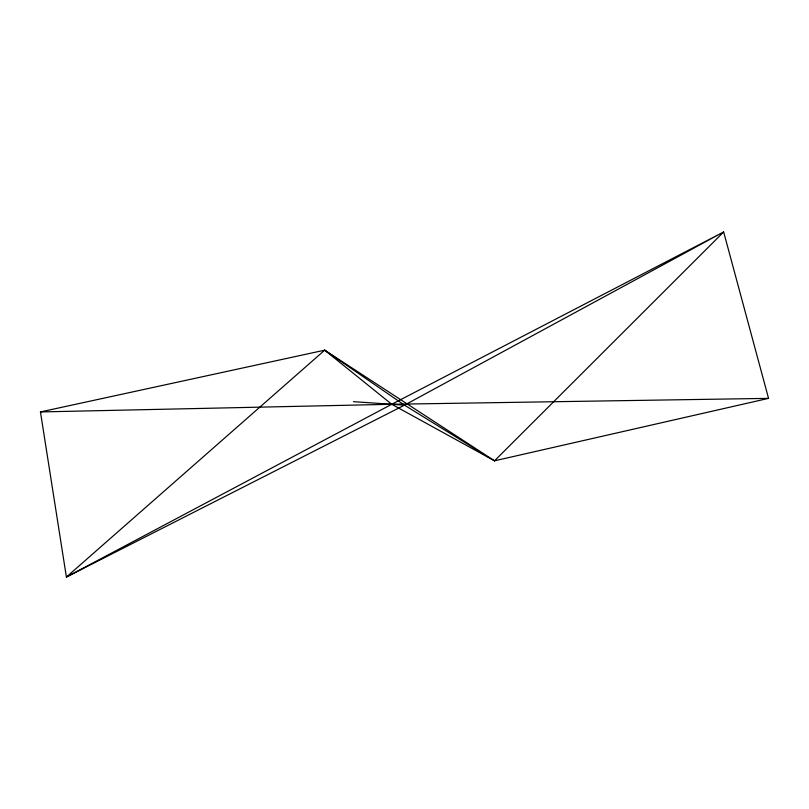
<?xml version="1.0" encoding="UTF-8"?>
<svg xmlns="http://www.w3.org/2000/svg" width="809" height="809" viewBox="0 0 809 809"><rect width="100%" height="100%" fill="white"/><g stroke="black" fill="none" stroke-linecap="round" stroke-linejoin="round"><path stroke-width="1.21" d="M494.521 460.817L723.661 231.95L768.55 398.362L494.521 460.817L391.738 404.278L324.682 350.176L40.45 411.933L66.399 577.05L404.5 405.147L723.661 231.95L391.738 404.278L66.399 577.05L324.682 350.176L494.521 460.817L404.5 405.147L324.682 350.176M40.45 411.933L391.738 404.278L768.55 398.362M353.462 401.668L404.5 405.147"/></g></svg>
